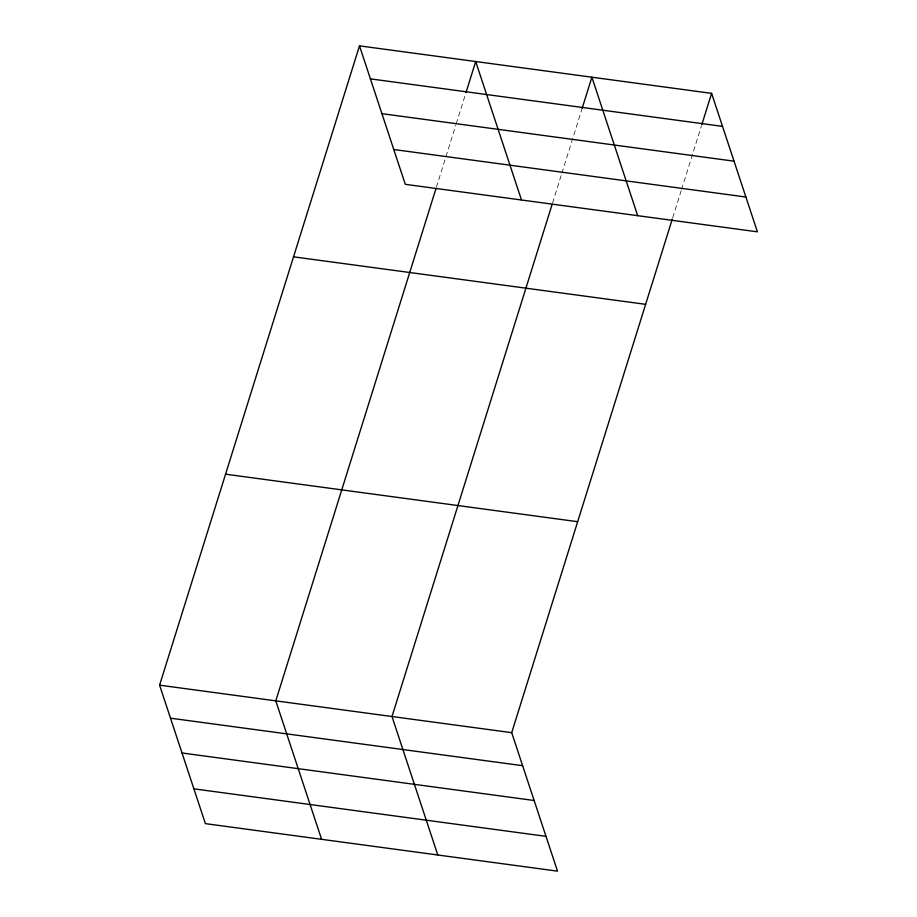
<?xml version="1.0" encoding="UTF-8"?>
<svg xmlns="http://www.w3.org/2000/svg" width="917" height="917" viewBox="0 0 917 917"><rect width="100%" height="100%" fill="white"/><g stroke="black" fill="none" stroke-linecap="round" stroke-linejoin="round"><path stroke-width="0.69" stroke-dasharray="4.58 3.44" d="M436.366 187.297L455.818 125.09M456.242 123.738L465.549 93.981M552.561 202.978L561.445 174.574M561.869 173.221L582.169 108.309M672.7 217.776L681.159 190.725M681.583 189.383L701.459 125.812"/><path stroke-width="1.38" d="M672.276 219.129L511.709 732.672L557.502 871.15L205.397 823.638L159.592 685.171L359.498 45.85L711.603 93.362L757.408 231.829L405.291 184.328L359.498 45.85M435.942 188.65L275.788 700.852L321.592 839.319M465.974 92.628L475.694 61.531L521.486 199.998M552.137 204.331L391.983 716.521L437.787 854.999M582.169 108.309L591.889 77.2L637.682 215.678M701.883 124.46L711.603 93.362M370.422 78.862L722.527 126.374M381.93 113.662L734.036 161.174M393.783 149.517L745.899 197.029M293.532 256.829L645.637 304.329M225.559 474.192L577.676 521.704M159.592 685.171L511.709 732.672M170.516 718.183L522.621 765.695M182.025 752.983L534.13 800.495M193.888 788.838L545.993 836.35"/></g></svg>
